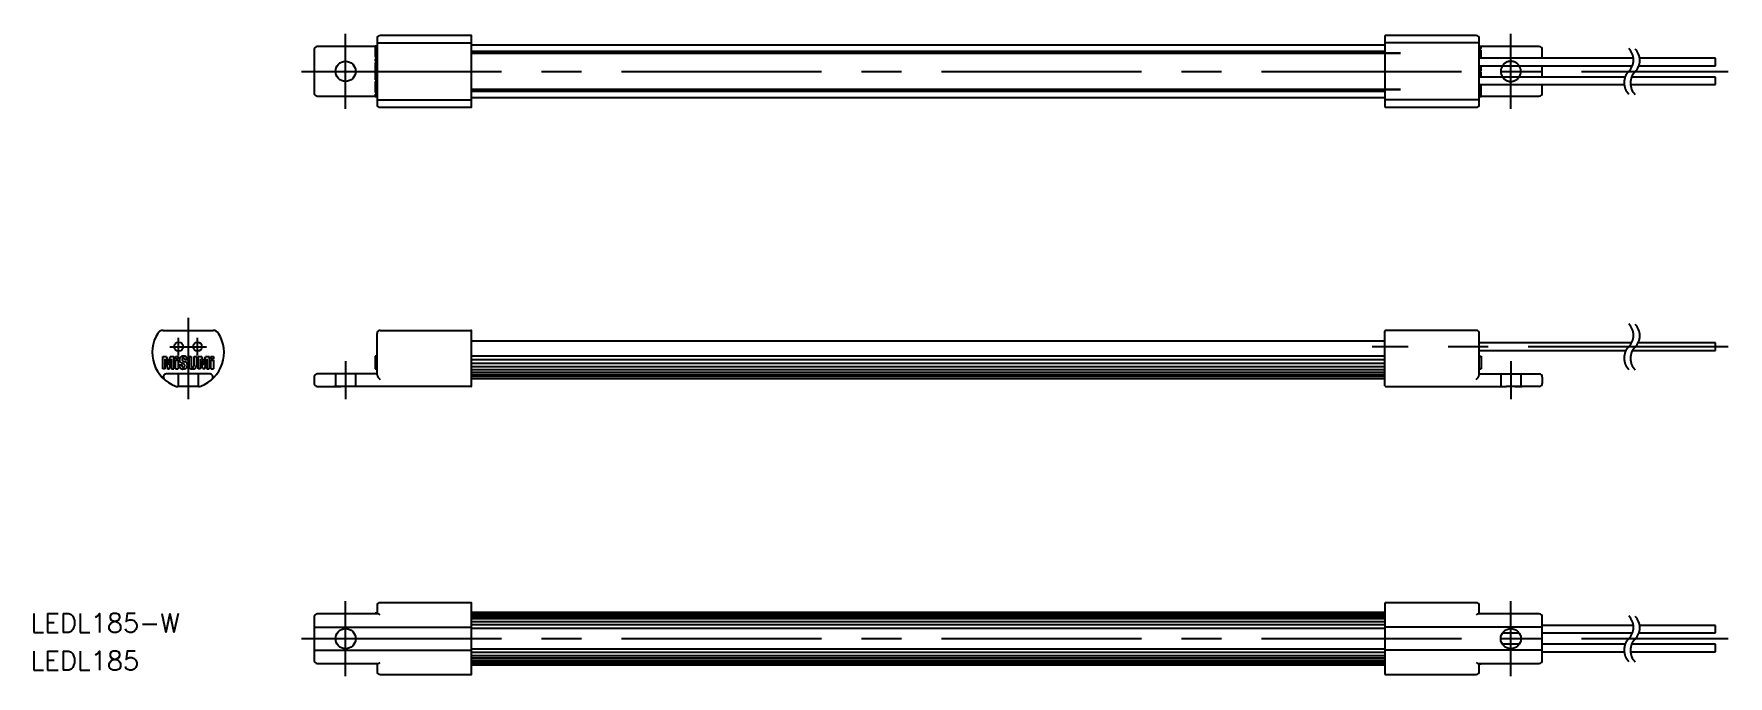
# Model space of a CAD drawing. Extents: x -49 to 220, y -6 to 96.
import ezdxf

# ---------------------------------------------------------------- set-up
doc = ezdxf.new("R2010")
doc.units = 0
doc.linetypes.add('CENTER', pattern=[50.8, 31.75, -6.35, 6.35, -6.35])
doc.linetypes.add('DASHED', pattern=[19.05, 12.7, -6.35])
doc.layers.get('0').update_dxf_attribs({"linetype": 'CONTINUOUS'})
doc.layers.add('CENTER', color=1, linetype='CENTER')
doc.styles.get("Standard").update_dxf_attribs({"font": 'txt.shx', "height": 3, "bigfont": 'bigfont.shx'})

# ---------------------------------------------------------------- blocks, each defined once
blk = doc.blocks.new('*U12')
at = {"color": 7, "linetype": 'CONTINUOUS'}
blk.add_text('LEDL185-W', height=3, dxfattribs=at).set_placement((-50, 1))
blk = doc.blocks.new('*U13')
at = {"color": 7, "linetype": 'CONTINUOUS'}
blk.add_text('LEDL185', height=3, dxfattribs=at).set_placement((-50, -5))

msp = doc.modelspace()

# ---------------------------------------------------------------- linework, layer by layer
at = {"color": 7, "linetype": 'CONTINUOUS'}
for p, q in [((5, 95.2), (5, 84.8)), ((5, 94.5), (20, 94.5)), ((19.9, 95.7), (5.5, 95.7)), ((20, 84.4), (20, 95.6)), ((165, 94.16), (20, 94.16)), ((165, 95.6), (165, 84.4)), ((180, 94.5), (165, 94.5)), ((179.5, 95.7), (165.1, 95.7)), ((180, 84.8), (180, 95.2)), ((-5, 93.44), (-5, 86.56)), ((4.7, 93.94), (-4.5, 93.94)), ((4.7, 93.99), (4.7, 93.41)), ((5, 93.99), (4.7, 93.99)), ((5, 93.41), (4.7, 93.41)), ((4.7, 93.41), (4.7, 93.13)), ((5, 93.13), (4.7, 93.13)), ((4.7, 93.13), (4.7, 92.85)), ((5, 92.85), (4.7, 92.85)), ((4.7, 92.85), (4.7, 92.26)), ((5, 92.26), (4.7, 92.26)), ((4.7, 91.99), (4.7, 91.59)), ((5, 91.99), (4.7, 91.99)), ((4.7, 91.59), (5, 91.59)), ((165, 93.15), (20, 93.15)), ((20, 92.9), (167.5, 92.9)), ((167.5, 92.9), (165, 92.9)), ((180, 94.02), (180.3, 94.02)), ((180, 93.63), (180.3, 93.63)), ((180, 93.35), (180.3, 93.35)), ((180, 92.77), (180.3, 92.77)), ((180, 92.49), (180.3, 92.49)), ((180, 92.2), (180.3, 92.2)), ((204.47, 92.1), (180, 92.1)), ((180.3, 93.63), (180.3, 94.02)), ((189.5, 93.94), (180.3, 93.94)), ((180.3, 92.77), (180.3, 93.35)), ((180.3, 92.49), (180.3, 92.77)), ((180.3, 92.2), (180.3, 92.49)), ((180.3, 92.1), (180.3, 92.2)), ((190, 92.1), (190, 93.44)), ((217.5, 92.1), (205.45, 92.1)), ((217.5, 91.59), (217.5, 92.1)), ((217.5, 90.9), (217.5, 91.59)), ((5, 91.39), (4.7, 91.39)), ((4.7, 91.39), (4.7, 90.09)), ((5, 91.36), (4.7, 91.36)), ((5, 90.75), (4.7, 90.75)), ((5, 90.16), (4.7, 90.16)), ((4.7, 90.09), (5, 90.09)), ((4.7, 89.9), (5, 89.9)), ((4.7, 89.9), (4.7, 88.66)), ((5, 89.51), (4.7, 89.51)), ((5, 89.05), (4.7, 89.05)), ((180, 90.9), (204.32, 90.9)), ((180, 90.49), (180.3, 90.49)), ((180.3, 90.1), (180, 90.1)), ((180.3, 89.91), (180, 89.91)), ((180, 89.84), (180.3, 89.84)), ((180, 89.25), (180.3, 89.25)), ((203.15, 89.1), (180, 89.1)), ((180.3, 90.1), (180.3, 90.9)), ((180.3, 89.1), (180.3, 89.91)), ((190, 89.1), (190, 90.9)), ((217.5, 89.1), (204.17, 89.1)), ((205.34, 90.9), (217.5, 90.9)), ((217.5, 88.59), (217.5, 89.1)), ((5, 88.66), (4.7, 88.66)), ((4.7, 88.38), (4.7, 87.8)), ((5, 88.38), (4.7, 88.38)), ((5, 87.8), (4.7, 87.8)), ((4.7, 87.8), (4.7, 87.51)), ((5, 87.51), (4.7, 87.51)), ((4.7, 87.51), (4.7, 87.23)), ((5, 87.23), (4.7, 87.23)), ((4.7, 87.23), (4.7, 86.65)), ((5, 86.65), (4.7, 86.65)), ((5, 86.37), (4.7, 86.37)), ((4.7, 86.37), (4.7, 85.98)), ((167.5, 87.1), (20, 87.1)), ((20, 86.85), (165, 86.85)), ((165, 87.1), (167.5, 87.1)), ((180, 87.9), (203, 87.9)), ((180, 87.74), (180.3, 87.74)), ((180, 87.15), (180.3, 87.15)), ((180, 86.87), (180.3, 86.87)), ((180, 86.59), (180.3, 86.59)), ((180.3, 87.15), (180.3, 87.74)), ((180.3, 86.87), (180.3, 87.15)), ((180.3, 86.59), (180.3, 86.87)), ((180.3, 86.01), (180.3, 86.59)), ((190, 86.56), (190, 87.9)), ((203.99, 87.9), (217.5, 87.9)), ((217.5, 87.9), (217.5, 88.59)), ((-4.5, 86.06), (4.7, 86.06)), ((5, 85.98), (4.7, 85.98)), ((5, 85.5), (20, 85.5)), ((5.5, 84.3), (19.9, 84.3)), ((20, 85.84), (165, 85.84)), ((180, 85.5), (165, 85.5)), ((165.1, 84.3), (179.5, 84.3)), ((180, 86.01), (180.3, 86.01)), ((180.3, 86.06), (189.5, 86.06)), ((-28.98, 48.9), (-21.02, 48.9)), ((5.5, 48.9), (19.9, 48.9)), ((20, 40.1), (20, 48.8)), ((165, 40.1), (165, 48.8)), ((179.5, 48.9), (165.1, 48.9)), ((5, 41.85), (5, 48.4)), ((20, 47.25), (165, 47.25)), ((180, 41.85), (180, 48.4)), ((204.18, 46.92), (180, 46.92)), ((217.5, 46.92), (205.21, 46.92)), ((217.5, 45.72), (217.5, 46.92)), ((-28.99, 44.77), (-28.41, 44.77)), ((-28.99, 42.82), (-28.99, 44.77)), ((-28.63, 42.82), (-28.63, 44.37)), ((-28.63, 44.37), (-28.28, 42.82)), ((-28.41, 44.77), (-28.13, 43.39)), ((-28.13, 43.39), (-27.85, 44.77)), ((-27.98, 42.82), (-27.62, 44.4)), ((-27.85, 44.77), (-27.26, 44.77)), ((-27.62, 44.4), (-27.62, 42.82)), ((-27.26, 44.77), (-27.26, 42.82)), ((-26.99, 44.77), (-26.59, 44.77)), ((-26.99, 44.35), (-26.99, 44.77)), ((-26.59, 44.35), (-26.99, 44.35)), ((-26.99, 44.18), (-26.59, 44.18)), ((-26.99, 42.82), (-26.99, 44.18)), ((-26.59, 44.77), (-26.59, 44.35)), ((-26.59, 44.18), (-26.59, 42.82)), ((-26.39, 43.42), (-26, 43.42)), ((-26.39, 43.35), (-26.39, 43.42)), ((-26, 43.42), (-26, 43.37)), ((-25.77, 44.02), (-25.46, 43.89)), ((-25.16, 44.23), (-25.53, 44.23)), ((-25.16, 44.28), (-25.16, 44.23)), ((-24.9, 44.77), (-24.51, 44.77)), ((-24.9, 44.77), (-24.9, 43.41)), ((-24.51, 44.77), (-24.51, 43.41)), ((-24.05, 44.77), (-23.66, 44.77)), ((-24.05, 43.41), (-24.05, 44.77)), ((-23.66, 44.77), (-23.66, 43.41)), ((-23.38, 44.77), (-22.8, 44.77)), ((-23.38, 42.82), (-23.38, 44.77)), ((-22.8, 44.77), (-22.51, 43.39)), ((-22.51, 43.39), (-22.23, 44.77)), ((-22.36, 42.82), (-22.01, 44.38)), ((-22.23, 44.77), (-21.65, 44.77)), ((-21.65, 44.77), (-21.65, 42.82)), ((-21.37, 44.77), (-20.98, 44.77)), ((-21.37, 44.35), (-21.37, 44.77)), ((-20.98, 44.35), (-21.37, 44.35)), ((-21.37, 42.82), (-21.37, 44.18)), ((-21.37, 44.18), (-20.98, 44.18)), ((-20.98, 44.77), (-20.98, 44.35)), ((-20.98, 44.18), (-20.98, 42.82)), ((4.7, 44.8), (4.7, 44.35)), ((5, 44.8), (4.7, 44.8)), ((5, 44.77), (4.7, 44.77)), ((5, 44.35), (4.7, 44.35)), ((4.7, 44.35), (4.7, 44.18)), ((5, 44.18), (4.7, 44.18)), ((4.7, 44.18), (4.7, 42.79)), ((20, 44.89), (165, 44.89)), ((20, 44.28), (165, 44.28)), ((20, 43.7), (165, 43.7)), ((20, 43.15), (165, 43.15)), ((180, 45.72), (203.28, 45.72)), ((180, 44.8), (180.3, 44.8)), ((180, 44.77), (180.3, 44.77)), ((180.3, 44.8), (180.3, 44.35)), ((180.3, 44.35), (180.3, 44.18)), ((180.3, 44.18), (180.3, 42.79)), ((204.32, 45.72), (217.5, 45.72)), ((-28.63, 42.82), (-28.99, 42.82)), ((-21.56, 42), (-28.44, 42)), ((-28.28, 42.82), (-27.98, 42.82)), ((-27.62, 42.82), (-27.26, 42.82)), ((-26.99, 42.82), (-26.59, 42.82)), ((-23.02, 42.82), (-23.38, 42.82)), ((-22.36, 42.82), (-22.67, 42.82)), ((-22.01, 42.82), (-21.65, 42.82)), ((-21.37, 42.82), (-20.98, 42.82)), ((-5, 41.5), (-5, 40.5)), ((5, 42), (-4.5, 42)), ((5, 42.82), (4.7, 42.82)), ((4.7, 42.79), (5, 42.79)), ((5, 42.79), (4.7, 42.79)), ((165, 42.66), (20, 42.66)), ((165, 42.22), (20, 42.22)), ((165, 41.86), (20, 41.86)), ((165, 41.58), (20, 41.58)), ((20, 41.25), (165, 41.25)), ((180, 42.82), (180.3, 42.82)), ((180, 42.79), (180.3, 42.79)), ((180.3, 42.79), (180, 42.79)), ((180, 42), (189.5, 42)), ((190, 41.5), (190, 40.5)), ((-23.35, 40), (-26.65, 40)), ((-4.5, 40), (-0.71, 40)), ((-0.71, 40), (-1.8, 40)), ((19.9, 40), (0.71, 40)), ((1.8, 40), (0.71, 40)), ((165.1, 40), (184.29, 40)), ((183.2, 40), (184.29, 40)), ((189.5, 40), (185.71, 40)), ((185.71, 40), (186.8, 40)), ((19.9, 5.7), (5.5, 5.7)), ((20, -5.6), (20, 5.6)), ((165, 5.6), (165, -5.6)), ((179.5, 5.7), (165.1, 5.7)), ((-5, 3.44), (-5, -3.44)), ((5.14, 3.94), (-4.5, 3.94)), ((5, 4.02), (4.7, 4.02)), ((4.7, 3.94), (4.7, 4.02)), ((5, 5.2), (5, 3.94)), ((165, 4.16), (20, 4.16)), ((20, 4.12), (165, 4.12)), ((20, 4), (165, 4)), ((20, 3.79), (165, 3.79)), ((20, 3.49), (165, 3.49)), ((165, 3.12), (20, 3.12)), ((189.5, 3.94), (179.86, 3.94)), ((180, 3.94), (180, 5.2)), ((180, 3.99), (180.3, 3.99)), ((180.3, 3.94), (180.3, 3.99)), ((190, -3.44), (190, 3.44)), ((-5, 1.82), (20, 1.82)), ((165, 2.67), (20, 2.67)), ((165, 2.17), (20, 2.17)), ((165, 1.62), (20, 1.62)), ((190, 1.82), (165, 1.82)), ((183.68, 0.9), (186.32, 0.9)), ((204.47, 2.1), (190, 2.1)), ((190, 0.9), (204.32, 0.9)), ((205.34, 0.9), (217.5, 0.9)), ((217.5, 2.1), (205.45, 2.1)), ((217.5, 0.9), (217.5, 2.1)), ((-5, -1.82), (20, -1.82)), ((20, -1.62), (165, -1.62)), ((20, -2.17), (165, -2.17)), ((20, -2.67), (165, -2.67)), ((190, -1.82), (165, -1.82)), ((186.32, -0.9), (183.68, -0.9)), ((203.15, -0.9), (190, -0.9)), ((190, -2.1), (203, -2.1)), ((203.99, -2.1), (217.5, -2.1)), ((217.5, -0.9), (204.17, -0.9)), ((217.5, -2.1), (217.5, -0.9)), ((-4.5, -3.94), (5.14, -3.94)), ((4.7, -3.94), (4.7, -3.99)), ((5, -3.99), (4.7, -3.99)), ((5, -3.94), (5, -5.2)), ((165, -3.12), (20, -3.12)), ((165, -3.49), (20, -3.49)), ((165, -3.79), (20, -3.79)), ((165, -4), (20, -4)), ((165, -4.12), (20, -4.12)), ((20, -4.16), (165, -4.16)), ((179.86, -3.94), (189.5, -3.94)), ((180, -5.2), (180, -3.94)), ((180, -4.02), (180.3, -4.02)), ((180.3, -3.94), (180.3, -4.02)), ((5.5, -5.7), (19.9, -5.7)), ((165.1, -5.7), (179.5, -5.7))]:
    msp.add_line(p, q, dxfattribs=at)
at = {"color": 3, "linetype": 'DASHED'}
for p, q in [((-26.6, 42), (-26.6, 40)), ((-23.4, 42), (-23.4, 40)), ((-1.6, 42), (-1.6, 40)), ((1.6, 42), (1.6, 40)), ((183.4, 42), (183.4, 40)), ((186.6, 42), (186.6, 40))]:
    msp.add_line(p, q, dxfattribs=at)
at = {"color": 7, "linetype": 'CONTINUOUS'}
for centre, radius in [((0, 90), 1.6), ((-26.5, 46.32), 0.7), ((-23.5, 46.32), 0.7), ((0, 0), 1.6), ((185, 0), 1.6)]:
    msp.add_circle(centre, radius, dxfattribs=at)
for centre, radius, start, end in [((5.5, 95.2), 0.5, 90, 180), ((19.9, 95.6), 0.1, 0, 90), ((165.1, 95.6), 0.1, 90, 180), ((179.5, 95.2), 0.5, 0, 90), ((-4.5, 93.44), 0.5, 90, 180), ((189.5, 93.44), 0.5, 0, 90), ((185, 90), 1.6, 145.7711, 214.2289), ((185, 90), 1.6, 325.7711, 34.2289), ((-4.5, 86.56), 0.5, 180, 270), ((189.5, 86.56), 0.5, 270, 0), ((5.5, 84.8), 0.5, 180, 270), ((19.9, 84.4), 0.1, 270, 0), ((165.1, 84.4), 0.1, 180, 270), ((179.5, 84.8), 0.5, 270, 0), ((-25, 45.4), 5.7, 147.8651, 249.418), ((-28.98, 47.9), 1, 90, 147.8651), ((-25, 45.4), 5.7, 290.582, 32.1349), ((-21.02, 47.9), 1, 32.1349, 90), ((5.5, 48.4), 0.5, 90, 180), ((19.9, 48.8), 0.1, 0, 90), ((165.1, 48.8), 0.1, 90, 180), ((179.5, 48.4), 0.5, 0, 90), ((-25.86, 43.31), 0.535, 176.0565, 282.3257), ((-25.8, 44.23), 0.579, 85.0006, 212.6899), ((-25.79, 44.26), 0.603, 215.3108, 247.9256), ((-26.92, 40.84), 3, 67.3799, 72.5676), ((-25.76, 43.31), 0.246, 167.1873, 273.3088), ((-25.65, 44.29), 0.316, 164.2912, 180.7493), ((-25.57, 44.29), 0.397, 180.2748, 193.3542), ((-25.79, 44.33), 0.175, 135.223, 164.8636), ((-25.76, 44.25), 0.201, 193.5929, 219.4923), ((-25.72, 44.29), 0.257, 220.7015, 240.8928), ((-25.79, 44.33), 0.179, 105.522, 134.5281), ((-25.45, 44.77), 0.808, 240.6824, 247.1151), ((-25.73, 44.08), 0.437, 92.0134, 103.8957), ((-26.22, 42.54), 1.16, 60.0755, 66.7831), ((-25.67, 44.3), 0.513, 358.0657, 98.6913), ((-25.74, 44.29), 0.23, 65.7604, 91.3754), ((-25.65, 43.35), 0.574, 261.2239, 49.6516), ((-25.75, 43.38), 0.31, 271.7159, 296.8288), ((-25.72, 44.35), 0.167, 28.642, 63.8532), ((-25.78, 43.3), 0.288, 34.317, 61.4152), ((-25.71, 43.28), 0.204, 298.6316, 336.7345), ((-25.83, 44.29), 0.287, 7.8134, 28.3391), ((-26.42, 44.21), 0.884, 1.109, 7.7712), ((-25.82, 43.31), 0.321, 339.9738, 28.4091), ((-25.85, 42.99), 0.985, 54.7746, 66.8656), ((-23.76, 43.41), 1.14, 180.2489, 192.941), ((-24.4, 43.27), 0.492, 193.8027, 223.3326), ((-23.38, 43.41), 1.13, 180.4353, 186.371), ((-24.15, 43.33), 0.358, 186.2571, 205.0148), ((-24.3, 43.26), 0.192, 205.6125, 240.4696), ((-24.3, 43.26), 0.194, 241.1627, 258.4418), ((-24.28, 43.39), 0.321, 259.4691, 280.5309), ((-24.25, 43.25), 0.181, 280.9978, 299.5287), ((-24.28, 43.28), 0.215, 301.6536, 348.2676), ((-24.8, 43.4), 0.751, 347.4284, 0.7831), ((-24.22, 43.3), 0.551, 330.8814, 350.7734), ((-25.34, 43.48), 1.68, 350.9108, 357.4207), ((-475.53, 44.27), 452.51, 359.8159, 0.0135), ((-391.22, -39.06), 377.54, 12.5252, 12.7679), ((445.36, 44.27), 467.37, 179.9869, 180.1782), ((-28.44, 41.5), 0.5, 90, 228.5904), ((-24.43, 43.26), 0.459, 225.2795, 256.911), ((-24.29, 43.84), 1.06, 256.4375, 283.5625), ((-24.16, 43.3), 0.506, 284.0185, 305.6824), ((-24.13, 43.26), 0.454, 306.4109, 330.5864), ((-21.56, 41.5), 0.5, 311.4096, 90), ((-4.5, 41.5), 0.5, 90, 180), ((-4.5, 40.5), 0.5, 180, 270), ((6.06, 42.05), 1.08, 190.6639, 238.6416), ((178.94, 42.05), 1.08, 301.3584, 349.3361), ((189.5, 41.5), 0.5, 0, 90), ((189.5, 40.5), 0.5, 270, 0), ((-26.65, 41), 1, 249.418, 270), ((-23.35, 41), 1, 270, 290.582), ((0, 11.7), 28.31, 88.5543, 91.4457), ((19.9, 40.1), 0.1, 270, 0), ((165.1, 40.1), 0.1, 180, 270), ((185, 11.7), 28.31, 88.5543, 91.4457), ((5.5, 5.2), 0.5, 90, 180), ((19.9, 5.6), 0.1, 0, 90), ((165.1, 5.6), 0.1, 90, 180), ((179.5, 5.2), 0.5, 0, 90), ((-4.5, 3.44), 0.5, 90, 180), ((5.1, 3.38), 0.561, 44.4873, 86.0757), ((179.9, 3.38), 0.561, 93.9243, 135.5127), ((189.5, 3.44), 0.5, 0, 90), ((-4.5, -3.44), 0.5, 180, 270), ((5.5, -5.2), 0.5, 180, 270), ((5.1, -3.38), 0.561, 273.9243, 315.5127), ((179.9, -3.38), 0.561, 224.4873, 266.0757), ((179.5, -5.2), 0.5, 270, 0), ((189.5, -3.44), 0.5, 270, 0), ((19.9, -5.6), 0.1, 270, 0), ((165.1, -5.6), 0.1, 180, 270)]:
    msp.add_arc(centre, radius, start, end, dxfattribs=at)
at = {"color": 3, "linetype": 'DASHED'}
for start, end in [(34.2289, 145.7711), (214.2289, 325.7711)]:
    msp.add_arc((185, 90), 1.6, start, end, dxfattribs=at)
at = {"color": 3, "linetype": 'CONTINUOUS'}
for centre, start, end in [((201.95, 91.8), 314.6474, 45.3526), ((202.95, 91.73), 314.6474, 45.3526), ((205.51, 88.2), 134.6474, 225.3526), ((206.51, 88.13), 134.6474, 225.3526), ((201.95, 48.12), 314.6474, 45.3526), ((202.95, 48.06), 314.6474, 45.3526), ((205.51, 44.52), 134.6474, 225.3526), ((206.51, 44.46), 134.6474, 225.3526), ((201.95, 1.8), 314.6474, 45.3526), ((202.95, 1.73), 314.6474, 45.3526), ((205.51, -1.8), 134.6474, 225.3526), ((206.51, -1.87), 134.6474, 225.3526)]:
    msp.add_arc(centre, 2.53, start, end, dxfattribs=at)
at = {"layer": 'CENTER', "color": 1, "linetype": 'CENTER'}
for p, q in [((0, 84.06), (0, 95.94)), ((185, 84.06), (185, 95.94)), ((-7, 90), (219.5, 90)), ((-25, 50.9), (-25, 38)), ((-27.9, 46.32), (-22.1, 46.32)), ((-26.5, 44.92), (-26.5, 47.72)), ((-23.5, 44.92), (-23.5, 47.72)), ((219.5, 46.32), (163, 46.32)), ((0, 44), (0, 38)), ((185, 44), (185, 38)), ((0, -5.94), (0, 5.94)), ((185, -5.94), (185, 5.94)), ((-7, 0), (219.5, 0))]:
    msp.add_line(p, q, dxfattribs=at)

# ---------------------------------------------------------------- block references
at = {"color": 7, "linetype": 'CONTINUOUS'}
for name in ['*U12', '*U13']:
    msp.add_blockref(name, (0, 0), dxfattribs=at)

doc.saveas('drawing.dxf')
